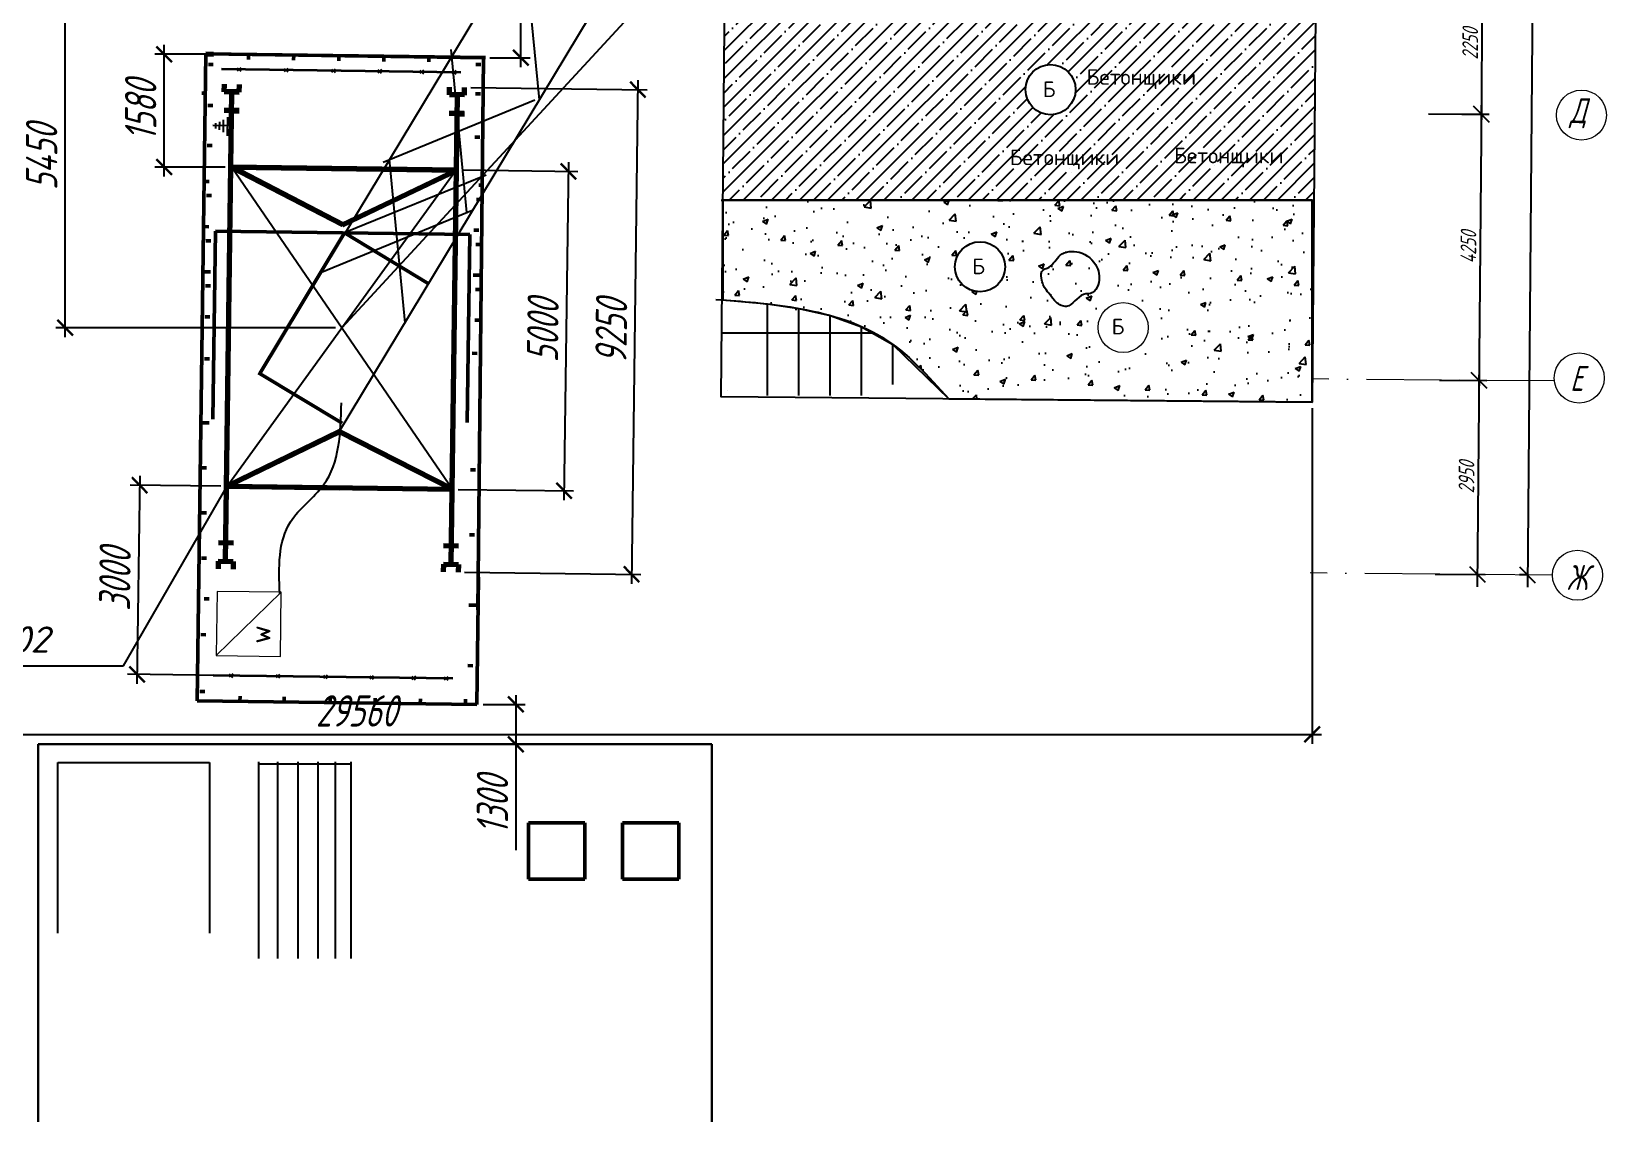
# Model space of a CAD drawing. Header units: millimetres. Extents: x 5763 to 12018931, y 39842 to 3600577.
# Drawn here: x 982353 to 1007521, y 432307 to 449919 of the extents above; entities that cross this region are included whole.
import ezdxf

# ---------------------------------------------------------------- set-up
doc = ezdxf.new("R2010")
doc.units = ezdxf.units.MM
doc.linetypes.add('ACAD_ISO10W100', pattern=[18, 12, -3, 0, -3])
doc.linetypes.add('HIDDEN', pattern=[9.525, 6.35, -3.175])
for name, color, linetype in [('!Форматы', 7, 'Continuous'), ('Архитектура', 7, 'Continuous'), ('доп сетки', 120, 'Continuous'), ('Размеры', 7, 'Continuous'), ('тонкие', 2, 'Continuous'), ('штриховка', 7, 'Continuous')]:
    doc.layers.add(name, color=color, linetype=linetype)
for name, color, linetype, lineweight in [('0.25', 7, 'Continuous', 25), ('0.3', 7, 'Continuous', 30), ('0.35', 7, 'Continuous', 35), ('0.5', 7, 'Continuous', 50), ('0.7', 7, 'Continuous', 70), ('основная_02мм', 151, 'Continuous', 20)]:
    doc.layers.add(name, color=color, linetype=linetype, lineweight=lineweight)
doc.styles.add('ISOCPEUR', font='isocpeur.ttf')
doc.styles.get("Standard").update_dxf_attribs({"font": 'romans.shx', "width": 0.7, "oblique": 15, "height": 500})
doc.styles.add('VSSP_ROMANS07', font='romans.shx', dxfattribs={"width": 0.7, "oblique": 15, "height": 250})
doc.styles.add('мой', font='txt.shx', dxfattribs={"width": 0.6, "oblique": 15, "height": 3.5})
doc.dimstyles.new('ISO-25', dxfattribs={"dimtxt": 500, "dimasz": 250, "dimexe": 150, "dimexo": 100, "dimgap": 125, "dimtad": 1, "dimtxsty": 'Standard', "dimblk": 'ARCHTICK', "dimcen": 25, "dimdle": 150, "dimadec": 0, "dimazin": 0, "dimtfac": 1, "dimtmove": 0, "dimatfit": 3, "dimfxl": 1, "dimarcsym": 0})
doc.dimstyles.new('VSSP-100', dxfattribs={"dimscale": 100, "dimtxt": 2.5, "dimasz": 2.5, "dimexe": 1.25, "dimexo": 0.625, "dimtad": 1, "dimdec": 0, "dimrnd": 0.001, "dimzin": 1, "dimtxsty": 'VSSP_ROMANS07', "dimblk": 'OBLIQUE', "dimcen": 2.5, "dimdle": 2, "dimaunit": 1, "dimadec": 3, "dimazin": 2, "dimtfac": 1, "dimtdec": 0, "dimtix": 1, "dimtmove": 2, "dimatfit": 3, "dimldrblk": 'OBLIQUE', "dimfxl": 1.25, "dimtolj": 1, "dimtzin": 0, "dimarcsym": 0})

# ---------------------------------------------------------------- blocks, each defined once
blk = doc.blocks.new('_OBLIQUE')
at = {"color": 0, "linetype": 'ByBlock'}
blk.add_line((-0.5, -0.5), (0.5, 0.5), dxfattribs=at)
blk = doc.blocks.new('*D247')
at = {"layer": 'Defpoints', "color": 0, "transparency": 16777216}
for p in [(1006445, 463148), (1006257, 441236), (1006257, 441236)]:
    blk.add_point(p, dxfattribs=at)
at = {"layer": 'Архитектура', "color": 0, "lineweight": -2, "transparency": 16777216}
for p, q in [((1006446, 463348), (1006256, 441036)), ((1006445, 463148), (1006570, 463147)), ((1006257, 441236), (1006132, 441237))]:
    blk.add_line(p, q, dxfattribs=at)
at = {"layer": 'Архитектура', "color": 0, "lineweight": -2, "transparency": 16777216, "xscale": 250, "yscale": 250, "zscale": 250}
for p, rotation in [((1006445, 463148), 89.51016784512785), ((1006257, 441236), 269.5101678451279)]:
    blk.add_blockref('_OBLIQUE', p, dxfattribs=dict(at, rotation=rotation))
at = {"layer": 'Архитектура', "color": 0, "lineweight": 20, "transparency": 16777216, "insert": (1006164, 452193), "char_height": 250, "attachment_point": 5, "rotation": 89.5102, "style": 'VSSP_ROMANS07'}
blk.add_mtext('\\A1;21900', dxfattribs=at)
blk = doc.blocks.new('*D248')
at = {"layer": 'Defpoints', "color": 0, "transparency": 16777216}
for p in [(1006445, 463148), (1006257, 441236), (1006257, 441236)]:
    blk.add_point(p, dxfattribs=at)
at = {"layer": 'Архитектура', "color": 0, "lineweight": -2, "transparency": 16777216}
for p, q in [((1006446, 463348), (1006256, 441036)), ((1006445, 463148), (1006570, 463147)), ((1006257, 441236), (1006132, 441237))]:
    blk.add_line(p, q, dxfattribs=at)
at = {"layer": 'Архитектура', "color": 0, "lineweight": -2, "transparency": 16777216, "xscale": 250, "yscale": 250, "zscale": 250}
for p, rotation in [((1006445, 463148), 89.51016784512785), ((1006257, 441236), 269.5101678451279)]:
    blk.add_blockref('_OBLIQUE', p, dxfattribs=dict(at, rotation=rotation))
at = {"layer": 'Архитектура', "color": 0, "lineweight": 20, "transparency": 16777216, "insert": (1006164, 452193), "char_height": 250, "attachment_point": 5, "rotation": 89.5102, "style": 'VSSP_ROMANS07'}
blk.add_mtext('\\A1;21900', dxfattribs=at)
blk = doc.blocks.new('*D249')
at = {"layer": 'Defpoints', "color": 0, "transparency": 16777216}
for p in [(1004909, 463161), (1004696, 457040), (1005592, 457032)]:
    blk.add_point(p, dxfattribs=at)
at = {"layer": 'Архитектура', "color": 0, "lineweight": -2, "transparency": 16777216}
for p, q in [((1005646, 463355), (1005590, 456832)), ((1004972, 463161), (1005769, 463154)), ((1004758, 457039), (1005717, 457031))]:
    blk.add_line(p, q, dxfattribs=at)
at = {"layer": 'Архитектура', "color": 0, "lineweight": -2, "transparency": 16777216, "xscale": 250, "yscale": 250, "zscale": 250}
for p, rotation in [((1005644, 463155), 89.51016784512785), ((1005592, 457032), 269.5101678451279)]:
    blk.add_blockref('_OBLIQUE', p, dxfattribs=dict(at, rotation=rotation))
at = {"layer": 'Архитектура', "color": 0, "lineweight": 20, "transparency": 16777216, "insert": (1005431, 460095), "char_height": 250, "width": 65299.15, "attachment_point": 5, "rotation": 89.5102, "style": 'VSSP_ROMANS07'}
blk.add_mtext('\\A1;5865', dxfattribs=at)
blk = doc.blocks.new('*D252')
at = {"layer": 'Defpoints', "color": 0, "transparency": 16777216}
for p in [(1004576, 450855), (1005145, 448600), (1005520, 448597)]:
    blk.add_point(p, dxfattribs=at)
at = {"layer": 'Архитектура', "color": 0, "lineweight": -2, "transparency": 16777216}
for p, q in [((1005541, 451047), (1005518, 448397)), ((1004639, 450855), (1005664, 450846)), ((1005207, 448600), (1005645, 448596))]:
    blk.add_line(p, q, dxfattribs=at)
at = {"layer": 'Архитектура', "color": 0, "lineweight": -2, "transparency": 16777216, "xscale": 250, "yscale": 250, "zscale": 250}
for p, rotation in [((1005539, 450847), 89.51016784512785), ((1005520, 448597), 269.5101678451279)]:
    blk.add_blockref('_OBLIQUE', p, dxfattribs=dict(at, rotation=rotation))
at = {"layer": 'Архитектура', "color": 0, "lineweight": 20, "transparency": 16777216, "insert": (1005342, 449724), "char_height": 250, "width": 65741.77, "attachment_point": 5, "rotation": 89.5102, "style": 'VSSP_ROMANS07'}
blk.add_mtext('\\A1;2250', dxfattribs=at)
blk = doc.blocks.new('*D253')
at = {"layer": 'Defpoints', "color": 0, "transparency": 16777216}
for p in [(1004615, 448605), (1004791, 444350), (1005484, 444344)]:
    blk.add_point(p, dxfattribs=at)
at = {"layer": 'Архитектура', "color": 0, "lineweight": -2, "transparency": 16777216}
for p, q in [((1005522, 448797), (1005482, 444144)), ((1004678, 448604), (1005645, 448596)), ((1004853, 444349), (1005609, 444343))]:
    blk.add_line(p, q, dxfattribs=at)
at = {"layer": 'Архитектура', "color": 0, "lineweight": -2, "transparency": 16777216, "xscale": 250, "yscale": 250, "zscale": 250}
for p, rotation in [((1005520, 448597), 89.51016784512785), ((1005484, 444344), 269.5101678451279)]:
    blk.add_blockref('_OBLIQUE', p, dxfattribs=dict(at, rotation=rotation))
at = {"layer": 'Архитектура', "color": 0, "lineweight": 20, "transparency": 16777216, "insert": (1005314, 446472), "char_height": 250, "width": 61132.49, "attachment_point": 5, "rotation": 89.5102, "style": 'VSSP_ROMANS07'}
blk.add_mtext('\\A1;4250', dxfattribs=at)
blk = doc.blocks.new('*D254')
at = {"layer": 'Defpoints', "color": 0, "transparency": 16777216}
for p in [(1005108, 444347), (1004722, 441249), (1005457, 441243)]:
    blk.add_point(p, dxfattribs=at)
at = {"layer": 'Архитектура', "color": 0, "lineweight": -2, "transparency": 16777216}
for p, q in [((1005485, 444544), (1005455, 441043)), ((1005171, 444347), (1005609, 444343)), ((1004784, 441248), (1005582, 441242))]:
    blk.add_line(p, q, dxfattribs=at)
at = {"layer": 'Архитектура', "color": 0, "lineweight": -2, "transparency": 16777216, "xscale": 250, "yscale": 250, "zscale": 250}
for p, rotation in [((1005484, 444344), 89.51016784512785), ((1005457, 441243), 269.5101678451279)]:
    blk.add_blockref('_OBLIQUE', p, dxfattribs=dict(at, rotation=rotation))
at = {"layer": 'Архитектура', "color": 0, "lineweight": 20, "transparency": 16777216, "insert": (1005283, 442795), "char_height": 250, "attachment_point": 5, "rotation": 89.5102, "style": 'VSSP_ROMANS07'}
blk.add_mtext('\\A1;2950', dxfattribs=at)
blk = doc.blocks.new('_ArchTick')
at = {"color": 0, "linetype": 'ByBlock', "const_width": 0.15}
blk.add_lwpolyline([(-0.5, -0.5), (0.5, 0.5)], dxfattribs=at)
blk = doc.blocks.new('*D259')
at = {"color": 0, "lineweight": -2, "transparency": 16777216}
for p, q in [((990934, 447833), (990862, 442429)), ((989239, 447706), (991082, 447681)), ((989171, 442601), (991014, 442577))]:
    blk.add_line(p, q, dxfattribs=at)
at = {"layer": 'Defpoints', "color": 0, "transparency": 16777216}
for p in [(989139, 447707), (989071, 442603), (990864, 442579)]:
    blk.add_point(p, dxfattribs=at)
at = {"color": 0, "lineweight": -2, "transparency": 16777216, "xscale": 250, "yscale": 250, "zscale": 250}
for p, rotation in [((990932, 447683), 89.23381810494675), ((990864, 442579), 269.2338181049467)]:
    blk.add_blockref('_ArchTick', p, dxfattribs=dict(at, rotation=rotation))
at = {"color": 0, "transparency": 16777216, "insert": (990523, 445136), "char_height": 500, "attachment_point": 5, "rotation": 89.2338}
blk.add_mtext('5000', dxfattribs=at)
blk = doc.blocks.new('*D260')
at = {"color": 0, "lineweight": -2, "transparency": 16777216}
for p, q in [((989375, 449025), (992192, 448988)), ((992044, 449140), (991939, 441094)), ((989273, 441279), (992091, 441242))]:
    blk.add_line(p, q, dxfattribs=at)
at = {"layer": 'Defpoints', "color": 0, "transparency": 16777216}
for p in [(989275, 449026), (989173, 441281), (991941, 441244)]:
    blk.add_point(p, dxfattribs=at)
at = {"color": 0, "lineweight": -2, "transparency": 16777216, "xscale": 250, "yscale": 250, "zscale": 250}
for p, rotation in [((992042, 448990), 89.24858501906904), ((991941, 441244), 269.248585019069)]:
    blk.add_blockref('_ArchTick', p, dxfattribs=dict(at, rotation=rotation))
at = {"color": 0, "transparency": 16777216, "insert": (991617, 445122), "char_height": 500, "width": 2014.84, "attachment_point": 5, "rotation": 89.2486}
blk.add_mtext('9250', dxfattribs=at)
blk = doc.blocks.new('*D261')
at = {"color": 0, "lineweight": -2, "transparency": 16777216}
for p, q in [((982890, 445035), (982890, 450784)), ((987213, 450634), (982740, 450634)), ((987213, 445185), (982740, 445185))]:
    blk.add_line(p, q, dxfattribs=at)
at = {"layer": 'Defpoints', "color": 0, "transparency": 16777216}
for p in [(982890, 450634), (987313, 450634), (987313, 445185)]:
    blk.add_point(p, dxfattribs=at)
at = {"color": 0, "lineweight": -2, "transparency": 16777216, "xscale": 250, "yscale": 250, "zscale": 250}
for p, rotation in [((982890, 450634), 90), ((982890, 445185), 270)]:
    blk.add_blockref('_ArchTick', p, dxfattribs=dict(at, rotation=rotation))
at = {"color": 0, "transparency": 16777216, "insert": (982515, 447909), "char_height": 500, "attachment_point": 5, "rotation": 90}
blk.add_mtext('5450', dxfattribs=at)
blk = doc.blocks.new('*D262')
at = {"color": 0, "lineweight": -2, "transparency": 16777216}
for p, q in [((985447, 449556), (984323, 449556)), ((984473, 447603), (984473, 449706)), ((985447, 447753), (984323, 447753))]:
    blk.add_line(p, q, dxfattribs=at)
at = {"layer": 'Defpoints', "color": 0, "transparency": 16777216}
for p in [(984473, 449556), (985547, 449556), (985547, 447753)]:
    blk.add_point(p, dxfattribs=at)
at = {"color": 0, "lineweight": -2, "transparency": 16777216, "xscale": 250, "yscale": 250, "zscale": 250}
for p, rotation in [((984473, 449556), 90), ((984473, 447753), 270)]:
    blk.add_blockref('_ArchTick', p, dxfattribs=dict(at, rotation=rotation))
at = {"color": 0, "transparency": 16777216, "insert": (984098, 448655), "char_height": 500, "attachment_point": 5, "rotation": 90}
blk.add_mtext('1580', dxfattribs=at)
blk = doc.blocks.new('*D263')
at = {"color": 0, "lineweight": -2, "transparency": 16777216}
for p, q in [((984083, 442819), (984038, 439495)), ((985378, 442652), (983931, 442671)), ((985338, 439628), (983890, 439647))]:
    blk.add_line(p, q, dxfattribs=at)
at = {"layer": 'Defpoints', "color": 0, "transparency": 16777216}
for p in [(985478, 442651), (984040, 439645), (985438, 439626)]:
    blk.add_point(p, dxfattribs=at)
at = {"color": 0, "lineweight": -2, "transparency": 16777216, "xscale": 250, "yscale": 250, "zscale": 250}
for p, rotation in [((984081, 442669), 89.23381810494675), ((984040, 439645), 269.2338181049467)]:
    blk.add_blockref('_ArchTick', p, dxfattribs=dict(at, rotation=rotation))
at = {"color": 0, "transparency": 16777216, "insert": (983685, 441162), "char_height": 500, "attachment_point": 5, "rotation": 89.2338}
blk.add_mtext('3000', dxfattribs=at)
blk = doc.blocks.new('*D264')
at = {"color": 0, "lineweight": -2, "transparency": 16777216}
for p, q in [((990094, 439315), (990094, 438527)), ((989570, 439165), (990244, 439165)), ((989570, 438527), (990244, 438527)), ((990094, 438527), (990094, 436836))]:
    blk.add_line(p, q, dxfattribs=at)
at = {"layer": 'Defpoints', "color": 0, "transparency": 16777216}
for p in [(989470, 439165), (989470, 438527), (990094, 438527)]:
    blk.add_point(p, dxfattribs=at)
at = {"color": 0, "lineweight": -2, "transparency": 16777216, "xscale": 250, "yscale": 250, "zscale": 250}
for p, rotation in [((990094, 439165), 90), ((990094, 438527), 270)]:
    blk.add_blockref('_ArchTick', p, dxfattribs=dict(at, rotation=rotation))
at = {"color": 0, "transparency": 16777216, "insert": (989719, 437556), "char_height": 500, "attachment_point": 5, "rotation": 90}
blk.add_mtext('1300', dxfattribs=at)
blk = doc.blocks.new('*D265')
at = {"color": 0, "lineweight": -2, "transparency": 16777216}
for p, q in [((1002819, 443897), (1002819, 438536)), ((972458, 441056), (972458, 438536)), ((972308, 438686), (1002969, 438686))]:
    blk.add_line(p, q, dxfattribs=at)
at = {"layer": 'Defpoints', "color": 0, "transparency": 16777216}
for p in [(1002819, 443997), (972458, 441156), (1002819, 438686)]:
    blk.add_point(p, dxfattribs=at)
at = {"color": 0, "lineweight": -2, "transparency": 16777216, "xscale": 250, "yscale": 250, "zscale": 250, "rotation": 180}
blk.add_blockref('_ArchTick', (972458, 438686), dxfattribs=at)
at = {"color": 0, "lineweight": -2, "transparency": 16777216, "xscale": 250, "yscale": 250, "zscale": 250}
blk.add_blockref('_ArchTick', (1002819, 438686), dxfattribs=at)
at = {"color": 0, "transparency": 16777216, "insert": (987545, 439061), "char_height": 500, "attachment_point": 5}
blk.add_mtext('29560', dxfattribs=at)
blk = doc.blocks.new('*D266')
at = {"color": 0, "lineweight": -2, "transparency": 16777216}
for p, q in [((990172, 450614), (990172, 452306)), ((989686, 450614), (990322, 450614)), ((990172, 449350), (990172, 450614)), ((989675, 449500), (990322, 449500))]:
    blk.add_line(p, q, dxfattribs=at)
at = {"layer": 'Defpoints', "color": 0, "transparency": 16777216}
for p in [(989586, 450614), (990172, 450614), (989575, 449500)]:
    blk.add_point(p, dxfattribs=at)
at = {"color": 0, "lineweight": -2, "transparency": 16777216, "xscale": 250, "yscale": 250, "zscale": 250}
for p, rotation in [((990172, 450614), 90), ((990172, 449500), 270)]:
    blk.add_blockref('_ArchTick', p, dxfattribs=dict(at, rotation=rotation))
at = {"color": 0, "transparency": 16777216, "insert": (989797, 451585), "char_height": 500, "attachment_point": 5, "rotation": 90}
blk.add_mtext('1100', dxfattribs=at)

msp = doc.modelspace()

# ---------------------------------------------------------------- hatches: boundary and pattern name
h = msp.add_hatch()
h.set_pattern_fill('ANSI35', color=256, scale=50.025478)
h.set_pattern_definition([(45, (648762.66, 166501.75), (-224.6208, 224.6208), []), (45, (648987.3, 166501.75), (-224.6208, 224.6208), [397.07723, -79.41545, 0, -79.41545])])
h.paths.add_polyline_path([(993428.9936, 450431.19175), (993401.58494, 447225.2722), (1002819.1443, 447225.2722), (1002846.71088, 447225.2722), (1002847.08465, 447268.99074), (1002873.45094, 450350.44738)])
h.paths.add_polyline_path([(999037.31689, 448989.69777, -1), (998236.90925, 448989.69777, -1)], flags=16)
h.paths.add_polyline_path([(1000523.72514, 447649.57898), (1002374.66781, 447649.57898), (1002374.66781, 448249.88471), (1000523.72514, 448249.88471)], flags=24)
h.paths.add_polyline_path([(997898.17014, 447621.05246), (999749.11281, 447621.05246), (999749.11281, 448221.35819), (997898.17014, 448221.35819)], flags=24)
h.paths.add_polyline_path([(999125.3325, 448904.76861), (1000976.27517, 448904.76861), (1000976.27517, 449505.07434), (999125.3325, 449505.07434)], flags=24)
h.paths.add_polyline_path([(998425.31493, 448708.71177), (998750.48054, 448708.71177), (998750.48054, 449309.0175), (998425.31493, 449309.0175)], flags=8)
h = msp.add_hatch()
h.set_pattern_fill('AR-CONC', color=256, scale=5.002548)
h.set_pattern_definition([(50, (648762.7, 166501.75), (911.3875, -79.736), [95.2985, -1048.2839]), (355, (648762.7, 166501.75), (-176.3069, 955.771), [76.2388, -838.63]), (100.45144, (648838.6, 166495.1), (735.0806, 876.035), [80.9913, -890.905]), (46.1842, (648762.7, 166755.9), (1356.0858, -210.3188), [142.948, -1572.426]), (96.63556, (648875.7, 166738.4), (1187.6255, 1237.761), [121.487, -1336.3586]), (351.18415, (648762.7, 166755.9), (1187.6255, 1237.761), [114.358, -1257.9393]), (21, (648889.7, 166692.34), (758.4582, -511.5865), [95.2985, -1048.2839]), (326, (648889.7, 166692.3), (309.1676, 921.4091), [76.2388, -838.6271]), (71.45144, (648952.9, 166649.7), (1067.6258, 409.8226), [80.9913, -890.9034]), (37.5, (648762.66, 166501.75), (15.45089, 422.99062), [0, -828.4619, 0, -851.3336, 0, -841.8037]), (7.5, (648762.66, 166501.75), (334.26855, 501.1581), [0, -485.3872, 0, -809.4022, 0, -320.8384]), (327.5, (648479.3, 166501.75), (678.29843, -28.65832), [0, -317.6618, 0, -991.10476, 0, -1315.1198]), (317.5, (648352.24, 166501.75), (741.0233, 127.1972), [0, -412.9603, 0, -658.1952, 0, -933.9256])])
edge = h.paths.add_edge_path()
edge.add_line((1002819.1443, 447225.2722), (993401.58494, 447225.2722))
edge.add_line((993401.58494, 447225.2722), (993401.58494, 445629.31944))
edge.add_spline(control_points=[(993401.58494, 445629.31944), (993639.13257, 445611.51417), (993876.73598, 445592.58858), (994114.7516, 445565.38511)], knot_values=[224.5611849852, 224.5611849852, 224.5611849852, 224.5611849852, 1659.2477262011, 1659.2477262011, 1659.2477262011, 1659.2477262011], degree=3, periodic=0)
edge.add_spline(control_points=[(994114.7516, 445565.38511), (994261.55336, 445548.60673), (994896.46672, 445462.51339), (995604.57161, 445267.36229), (996061.1083, 444958.03662), (996115.77071, 444918.09347)], knot_values=[1659.2477262011, 1659.2477262011, 1659.2477262011, 1659.2477262011, 2544.1245399561, 5482.2310219152, 5893.0114795834, 5893.0114795834, 5893.0114795834, 5893.0114795834], degree=3, periodic=0)
edge.add_line((994614.8741, 445493.46909), (994615.00638, 445493.45007))
edge.add_line((994615.00638, 445493.45007), (994615.09078, 445493.4307))
edge.add_spline(control_points=[(996115.77071, 444918.09347), (996061.1083, 444958.03662), (995604.57161, 445267.36229), (994896.46672, 445462.51339), (994261.55336, 445548.60673), (994114.7516, 445565.38511)], knot_values=[1659.2477262011, 1659.2477262011, 1659.2477262011, 1659.2477262011, 2070.0281838693, 5008.1346658284, 5893.0114795834, 5893.0114795834, 5893.0114795834, 5893.0114795834], degree=3, periodic=0)
edge.add_line((995115.26115, 445381.99604), (995115.26115, 445381.89381))
edge.add_spline(control_points=[(994114.7516, 445565.38511), (994261.55336, 445548.60673), (994896.46672, 445462.51339), (995604.57161, 445267.36229), (996061.1083, 444958.03662), (996115.77071, 444918.09347)], knot_values=[1659.2477262011, 1659.2477262011, 1659.2477262011, 1659.2477262011, 2544.1245399561, 5482.2310219152, 5893.0114795834, 5893.0114795834, 5893.0114795834, 5893.0114795834], degree=3, periodic=0)
edge.add_spline(control_points=[(996115.77071, 444918.09347), (996446.33282, 444676.54374), (996727.99321, 444361.82759), (997009.6536, 444047.11144)], knot_values=[5893.0114795834, 5893.0114795834, 5893.0114795834, 5893.0114795834, 8377.1401201609, 8377.1401201609, 8377.1401201609, 8377.1401201609], degree=3, periodic=0)
edge.add_line((997009.6536, 444047.11144), (1002819.1443, 443997.44383))
edge.add_line((1002819.1443, 443997.44383), (1002819.1443, 447225.2722))
h.paths.add_polyline_path([(1000197.57214, 445187.62165, -1), (999397.16449, 445187.62165, -1)], flags=16)
h.paths.add_polyline_path([(997109.76833, 446159.00978, -1), (997910.17597, 446159.00978, -1)], flags=16)
h.paths.add_polyline_path([(999525.6679, 444915.17415), (999850.8335, 444915.17415), (999850.8335, 445515.47988), (999525.6679, 445515.47988)], flags=8)
h.paths.add_polyline_path([(997298.17401, 445878.02379), (997623.33962, 445878.02379), (997623.33962, 446478.32952), (997298.17401, 446478.32952)], flags=8)

# ---------------------------------------------------------------- linework, layer by layer
at = {"layer": '!Форматы', "lineweight": 20}
for p, q in [((1002854.81213, 448169.41618), (1002857.14139, 448441.86401)), ((1002847.08465, 447268.99074), (1002845.52995, 447087.1424))]:
    msp.add_line(p, q, dxfattribs=at)
for p, q in [((995750.53533, 454319.45525), (987312.94888, 445184.93183)), ((990470.47149, 448827.89351), (990345.39674, 450131.72339)), ((989308.75476, 447026.07023), (989058.60009, 449633.78378)), ((987972.27625, 447831.9605), (990395.256, 448827.91052)), ((985555.87185, 447752.96067), (989079.82213, 442602.58545)), ((988322.66331, 445265.44683), (988072.50865, 447873.16037)), ((985478.30978, 442650.74917), (989139.08399, 447707.36796)), ((986986.18481, 446071.3371), (989409.16456, 447067.28712)), ((993374.67928, 447225.2722), (1002846.71088, 447225.2722)), ((993401.58494, 447225.2722), (993401.58494, 445629.31944)), ((1002819.1443, 447225.2722), (993401.58494, 447225.2722)), ((1002819.1443, 443997.44383), (1002819.1443, 447225.2722)), ((993401.58494, 445629.31944), (993401.58494, 445629.31944)), ((993401.58494, 445629.31944), (994114.7516, 445565.38511)), ((994114.7516, 445565.38511), (994615.00638, 445493.45007)), ((994615.00638, 445493.45007), (995115.26115, 445378.63847)), ((995115.26115, 445378.63847), (995615.51593, 445201.10525)), ((995615.51593, 445201.10525), (996115.77071, 444918.09347)), ((996115.77071, 444918.09347), (997009.6536, 444047.11144)), ((997009.6536, 444047.11144), (1002819.1443, 443997.44383)), ((983824.75303, 439782.73049), (985478.30978, 442650.74917)), ((979298.90718, 439782.73049), (983824.75303, 439782.73049)), ((982460.232, 438527.31329), (983724.8742, 438527.31329)), ((982774.24845, 438237.06579), (985199.14305, 438237.06579)), ((982774.24845, 435506.55714), (982774.24845, 438237.06579)), ((985199.14305, 438237.06579), (985199.14305, 435506.55714))]:
    msp.add_line(p, q)
at = {"linetype": 'HIDDEN', "ltscale": 100}
msp.add_line((993475.58193, 444177.38022), (993475.58193, 444177.38022), dxfattribs=at)
at = {"layer": '0.25'}
for p, q in [((985421.40469, 448311.12813), (985424.001, 448505.27103)), ((985487.12338, 448254.0398), (985491.09833, 448551.27229)), ((985546.60175, 448411.65257), (985248.92673, 448415.63344)), ((985297.07033, 448371.28509), (985298.15636, 448452.49422)), ((985359.3794, 448345.06945), (985361.12157, 448475.34261)), ((987365.62917, 446710.93321), (989617.21298, 447627.34296)), ((985981.97049, 438245.18902), (985981.97049, 435101.92359)), ((985983.41144, 438214.99795), (987446.46765, 438214.99795)), ((986286.33706, 438245.18902), (986286.33706, 435101.92359)), ((986607.61266, 438245.18902), (986607.61266, 435101.92359)), ((986928.88877, 438245.18902), (986928.88877, 435101.92359)), ((987205.86194, 438245.18902), (987205.86194, 435101.92359)), ((987457.05532, 438245.18902), (987457.05532, 435101.92359))]:
    msp.add_line(p, q, dxfattribs=at)
at = {"layer": '0.25', "end_tangent": (0.9994878397, 0.0320009102)}
msp.add_spline([(986319.77723, 440938.27021), (986490.85819, 442081.07277), (987021.8296, 442674.31072), (987306.40544, 443982.35632)], degree=3, dxfattribs=at)
at = {"layer": '0.3'}
for p, q in [((982460.232, 432491.67555), (982460.232, 438527.31329)), ((982460.232, 438527.31329), (993224.9508, 438527.31329)), ((993224.9508, 438527.31329), (993224.9508, 432491.67555))]:
    msp.add_line(p, q, dxfattribs=at)
at = {"layer": '0.35'}
for p, q in [((989216.04796, 449264.22406), (985387.64747, 449315.422)), ((989086.50804, 439577.6881), (985258.10754, 439628.88605))]:
    msp.add_line(p, q, dxfattribs=at)
at = {"layer": '0.5', "color": 7, "linetype": 'Continuous', "lineweight": -2}
for p, q in [((996149.17263, 461269.46136), (986007.08365, 444447.35797)), ((997592.33601, 460640.92344), (987255.19264, 443497.93211))]:
    msp.add_line(p, q, dxfattribs=at)
at = {"layer": '0.5'}
for p, q in [((985002.96367, 439223.57052), (985141.44551, 449559.5481)), ((985141.44551, 449559.5481), (989574.94193, 449500.2581)), ((985141.73269, 449561.90354), (989608.56453, 449501.26839)), ((985821.71041, 449470.77465), (985822.77574, 449550.43654)), ((985823.06109, 449552.65482), (985821.99575, 449472.99293)), ((986542.01288, 449461.14191), (986543.07821, 449540.8038)), ((986543.36356, 449543.02208), (986542.29822, 449463.36019)), ((987262.31535, 449451.50916), (987263.38068, 449531.17105)), ((987263.66603, 449533.38933), (987262.60069, 449453.72744)), ((987982.61782, 449441.87642), (987983.68315, 449521.53831)), ((987983.9685, 449523.75659), (987982.90316, 449444.0947)), ((988702.92029, 449432.24367), (988703.98562, 449511.90557)), ((988704.27097, 449514.12385), (988703.20563, 449434.46195)), ((989485.42101, 440677.09838), (989574.94193, 449500.2581)), ((985258.72674, 449392.57352), (985179.06485, 449393.63886)), ((989534.21892, 449389.36946), (989454.55703, 449390.43479)), ((985152.42659, 448932.34938), (985072.75757, 448932.34938)), ((989527.9554, 448921.00508), (989448.2935, 448922.07042)), ((985249.94578, 448735.96427), (985170.28388, 448737.0296)), ((985241.4046, 448097.28557), (985161.74271, 448098.3509)), ((989518.70246, 448229.10339), (989439.04057, 448230.16872)), ((985194.1018, 447519.98121), (985114.43991, 447521.04654)), ((985230.68029, 447295.35933), (985151.01839, 447296.42466)), ((985230.68029, 447295.35933), (985151.01839, 447296.42466)), ((989545.23562, 447234.20967), (989465.57373, 447235.275)), ((989545.23562, 447234.20967), (989465.57373, 447235.275)), ((989580.40784, 447464.66185), (989500.74595, 447465.72719)), ((985184.46906, 446799.67874), (985104.80717, 446800.74407)), ((989499.11666, 446745.42839), (989419.45477, 446746.49372)), ((985221.04754, 446575.05686), (985141.38565, 446576.12219)), ((985221.04754, 446575.05686), (985141.38565, 446576.12219)), ((989316.85096, 443671.55109), (989356.9874, 446672.81139)), ((989535.60288, 446513.9072), (989455.94099, 446514.97253)), ((989535.60288, 446513.9072), (989455.94099, 446514.97253)), ((985174.83631, 446079.37627), (985095.17442, 446080.4416)), ((985214.66726, 446078.8436), (985135.00537, 446079.90893)), ((989489.48392, 446025.12592), (989409.82203, 446026.19125)), ((989529.31486, 446024.59325), (989449.65297, 446025.65859)), ((985211.4148, 445854.75439), (985131.75291, 445855.81972)), ((989525.97013, 445793.60473), (989446.30824, 445794.67006)), ((985205.03452, 445358.54113), (985125.37262, 445359.60646)), ((989519.68212, 445304.29078), (989440.02023, 445305.35612)), ((989472.51175, 444775.12579), (989392.84986, 444776.19113)), ((985195.77342, 444685.14788), (985116.11153, 444686.21322)), ((985152.17094, 443665.66857), (985072.50192, 443665.66857)), ((985192.00544, 443665.66857), (985112.33643, 443665.66857)), ((985152.17094, 442945.30169), (985072.50192, 442945.30169)), ((989447.60821, 442912.92752), (989367.94632, 442913.99285)), ((985152.17094, 442224.93482), (985072.50192, 442224.93482)), ((989433.74061, 441875.9575), (989354.07872, 441877.02283)), ((985152.17094, 441504.56794), (985072.50192, 441504.56794)), ((989470.07633, 439164.73036), (989493.68006, 441196.24195)), ((985192.00544, 440853.51236), (985112.33643, 440853.51236)), ((989418.70998, 440752.02011), (989339.04808, 440753.08544)), ((989458.54092, 440751.48744), (989378.87903, 440752.55277)), ((985136.85099, 440279.13754), (985057.1891, 440280.20288)), ((989405.75586, 439783.35764), (989326.09397, 439784.42298)), ((985003.22044, 439223.56714), (989470.07633, 439164.73036)), ((985124.7201, 439372.03216), (985045.0582, 439373.09749)), ((985684.5525, 439214.59273), (985685.61784, 439294.25462)), ((986392.32278, 439205.12758), (986393.38811, 439284.78948)), ((987125.15744, 439195.32724), (987126.22278, 439274.98914)), ((987845.45991, 439185.6945), (987846.52525, 439265.35639)), ((988565.7682, 439176.49675), (988566.83353, 439256.15864)), ((989286.07067, 439166.864), (989287.136, 439246.5259)), ((991195.32005, 437272.77677), (990294.86146, 437272.77677)), ((990294.86146, 437272.77677), (990294.86146, 436372.31817)), ((991195.32005, 436372.31817), (991195.32005, 437272.77677)), ((991795.49553, 437272.77677), (992695.95412, 437272.77677)), ((991795.49553, 436372.31817), (991795.49553, 437272.77677)), ((992695.95412, 437272.77677), (992695.95412, 436372.31817)), ((990294.86146, 436372.31817), (991195.32005, 436372.31817)), ((992695.95412, 436372.31817), (991795.49553, 436372.31817))]:
    msp.add_line(p, q, dxfattribs=at)
at = {"layer": '0.5', "color": 7, "linetype": 'Continuous'}
for p, q in [((985251.75327, 443725.91443), (985291.88971, 446727.17473)), ((985291.88971, 446727.17473), (989356.9874, 446672.81139)), ((987355.19052, 446699.43937), (985999.98515, 444451.63767)), ((987355.19052, 446699.43937), (988691.84643, 445893.56612)), ((985978.96369, 444464.31156), (987315.6196, 443658.43831))]:
    msp.add_line(p, q, dxfattribs=at)
at = {"layer": '0.7'}
for p, q in [((985141.44551, 449559.5481), (985261.49593, 449557.94265)), ((985433.54426, 448955.2824), (985435.14971, 449075.33281)), ((985433.83143, 448957.63784), (985435.43689, 449077.68825)), ((985673.64508, 448952.07149), (985675.25054, 449072.1219)), ((985673.93225, 448954.42692), (985675.53771, 449074.47733)), ((989032.77543, 448907.14919), (989034.38089, 449027.1996)), ((989033.06261, 448909.50462), (989034.66806, 449029.55503)), ((989272.87625, 448903.93827), (989274.48171, 449023.98868)), ((989273.16343, 448906.2937), (989274.76889, 449026.34412)), ((985553.59467, 448953.67695), (985433.54426, 448955.2824)), ((985673.93225, 448954.42692), (985433.83143, 448957.63784)), ((985453.25232, 441450.43194), (985553.59467, 448953.67695)), ((985553.59467, 448953.67695), (985673.64508, 448952.07149)), ((989152.82584, 448905.54373), (989032.77543, 448907.14919)), ((989273.16343, 448906.2937), (989033.06261, 448909.50462)), ((989155.10702, 448905.51322), (989054.76467, 441402.26822)), ((985669.91861, 448654.30089), (985429.81779, 448657.51181)), ((985554.03147, 448653.5244), (985433.98106, 448655.12986)), ((985554.03147, 448653.5244), (985674.08188, 448651.91894)), ((989269.14979, 448606.16768), (989029.04896, 448609.37859)), ((989153.26264, 448605.39118), (989033.21223, 448606.99664)), ((989153.26264, 448605.39118), (989273.31305, 448603.78572)), ((985546.54432, 447753.08541), (989148.05667, 447704.92169)), ((987326.25578, 446828.74587), (985546.54432, 447753.08541)), ((985551.27449, 447755.34843), (989152.78684, 447707.18471)), ((987330.98596, 446831.00889), (985551.27449, 447755.34843)), ((987316.92825, 446828.87061), (989148.05667, 447704.92169)), ((987321.65842, 446831.13363), (989152.78684, 447707.18471)), ((987282.10311, 443527.16581), (985478.30978, 442650.74917)), ((987272.77558, 443527.29054), (989079.82213, 442602.58545)), ((985478.30978, 442650.74917), (989079.82213, 442602.58545)), ((985342.35992, 441752.09463), (985582.46074, 441748.88372)), ((988938.69866, 441704.0001), (989178.79949, 441700.78918)), ((985338.34627, 441451.9686), (985336.74082, 441331.91819)), ((985338.34627, 441451.9686), (985578.4471, 441448.75769)), ((985578.4471, 441448.75769), (985576.84164, 441328.70728)), ((988934.68502, 441403.87407), (988933.07956, 441283.82365)), ((988934.68502, 441403.87407), (989174.78584, 441400.66315)), ((989174.78584, 441400.66315), (989173.18039, 441280.61274))]:
    msp.add_line(p, q, dxfattribs=at)
at = {"layer": '0.7', "color": 7}
for p, q in [((985478.30978, 442650.74917), (987282.10311, 443527.16581)), ((987277.44355, 443524.90184), (985478.30978, 442650.74917)), ((989079.82213, 442602.58545), (987282.04137, 443522.54904)), ((987282.04137, 443522.54904), (989079.82213, 442602.58545)), ((985478.30978, 442650.74917), (987270.06218, 442626.78772))]:
    msp.add_line(p, q, dxfattribs=at)
at = {"layer": 'Архитектура', "color": 7, "linetype": 'ACAD_ISO10W100', "lineweight": 20, "ltscale": 100}
for p, q in [((1006684.12609, 444333.60209), (1002812.29579, 444366.70388)), ((1006657.61253, 441232.38063), (1002785.78223, 441265.48243))]:
    msp.add_line(p, q, dxfattribs=at)
at = {"layer": 'Архитектура', "color": 7, "lineweight": 18}
msp.add_line((1000247.92872, 444019.42615), (1001658.59564, 444007.3658), dxfattribs=at)
at = {"layer": 'Архитектура', "color": 7, "lineweight": 25}
msp.add_lwpolyline([(1002882.78188, 451440.96439), (1002819.1443, 443997.44383), (993374.67928, 444078.18826), (993430.27662, 450581.26269), (981984.86562, 450679.114), (981902.75473, 441074.8181), (972458.28971, 441155.56253), (972651.9374, 463806.02622), (990880.5568, 463650.1826)], dxfattribs=at)
at = {"layer": 'Архитектура', "color": 7, "lineweight": 20}
for centre in [(1007120.67611, 448583.19139), (1007084.75168, 444381.20484), (1007057.8019, 441228.95925)]:
    msp.add_circle(centre, 400.20382, dxfattribs=at)
at = {"layer": 'доп сетки', "color": 0}
for p, q in [((1000732.54255, 448075.99537), (1000732.54255, 448075.99537)), ((998976.88941, 447668.06685), (998976.88941, 447668.06685)), ((999426.13101, 447218.82525), (999426.13101, 447218.82525))]:
    msp.add_line(p, q, dxfattribs=at)
msp.add_open_spline([(998485.28119, 446016.42928), (998496.9755, 445910.22329), (998540.48349, 445816.94275), (998602.55816, 445742.46581), (998629.00735, 445710.73218), (998657.26343, 445669.36083), (998718.46562, 445579.75118), (998956.61153, 445459.43529), (999087.3017, 445745.19183), (999325.04133, 445718.12517), (999434.63629, 445913.49964), (999404.54896, 446197.38647), (999133.91207, 446432.85986), (998766.52921, 446395.91243), (998672.21917, 446153.80527), (998501.92511, 446115.19494), (998487.13316, 446045.8609), (998485.49417, 446022.74559), (998485.28119, 446016.42928)], degree=3, knots=[24.3406163507, 24.3406163507, 24.3406163507, 24.3406163507, 26.0165450122, 27.260793737, 27.260793737, 27.260793737, 28.7852067225, 30.562646258, 33.9083929554, 35.3634780982, 36.9028817178, 39.7534862481, 43.4279471664, 46.506259466, 49.0969625537, 50.432183715, 50.9222889334, 51.1072700467, 51.1072700467, 51.1072700467, 51.1072700467], dxfattribs=at)
msp.add_spline([(993290.0428, 445637.62534), (994555.7109, 445503.92366), (995947.55077, 445031.58995), (997009.6536, 444047.11144)], degree=3, dxfattribs=at)
at = {"layer": 'основная_02мм', "color": 7}
msp.add_line((985304.10891, 439944.37082), (986344.70455, 440957.50158), dxfattribs=at)
msp.add_lwpolyline([(985304.10891, 439944.37082), (986330.97211, 439930.63838), (986344.70455, 440957.50158), (985317.84135, 440971.23402)], close=True, dxfattribs=at)
at = {"layer": 'Размеры', "color": 0}
for centre in [(998637.11307, 448989.69777), (997509.97215, 446159.00978)]:
    msp.add_circle(centre, 400.20382, dxfattribs=at)
at = {"layer": 'Размеры', "color": 0, "lineweight": 20}
msp.add_circle((999797.36831, 445187.62165), 400.20382, dxfattribs=at)
at = {"layer": 'тонкие', "color": 0}
for p, q in [((994114.7516, 444102.26982), (994114.7516, 445565.80776)), ((994615.00638, 444102.26982), (994615.00638, 445493.45007)), ((995115.26115, 444102.26982), (995115.26115, 445378.63847)), ((993374.67928, 445102.77937), (995820.21067, 445102.77937)), ((995615.51593, 444102.26982), (995615.51593, 445201.10525)), ((996115.77071, 444277.35899), (996115.77071, 444923.55133))]:
    msp.add_line(p, q, dxfattribs=at)
at = {"layer": 'штриховка'}
for p, q in [((985697.9224, 449339.07653), (985641.58104, 449284.2222)), ((985642.32456, 449339.82005), (985697.17888, 449283.47868)), ((986448.23747, 449329.04242), (986391.89611, 449274.1881)), ((986392.63963, 449329.78594), (986447.49395, 449273.44458)), ((987205.30783, 449318.91797), (987148.96647, 449264.06365)), ((987149.70999, 449319.66149), (987204.56431, 449263.32013)), ((987943.62846, 449309.04426), (987887.2871, 449254.18994)), ((987888.03062, 449309.78779), (987942.88494, 449253.44642)), ((988616.65497, 449300.04375), (988560.31361, 449245.18943)), ((988561.05713, 449300.78727), (988615.91145, 449244.44591)), ((989133.98169, 449293.12544), (989077.64033, 449238.27112)), ((989078.38385, 449293.86896), (989133.23817, 449237.5276)), ((985568.38248, 439652.54057), (985512.04111, 439597.68625)), ((985512.78463, 439653.28409), (985567.63896, 439596.94273)), ((986318.69755, 439642.50646), (986262.35619, 439587.65214)), ((986263.09971, 439643.24998), (986317.95403, 439586.90862)), ((987075.76791, 439632.38201), (987019.42655, 439577.52769)), ((987020.17007, 439633.12554), (987075.02439, 439576.78417)), ((987814.08854, 439622.50831), (987757.74717, 439567.65399)), ((987758.4907, 439623.25183), (987813.34502, 439566.91047)), ((988487.11505, 439613.5078), (988430.77368, 439558.65347)), ((988431.5172, 439614.25132), (988486.37153, 439557.90995)), ((989004.44177, 439606.58948), (988948.10041, 439551.73516)), ((988948.84393, 439607.33301), (989003.69825, 439550.99164))]:
    msp.add_line(p, q, dxfattribs=at)

# ---------------------------------------------------------------- texts
at = {"lineweight": 20, "attachment_point": 1, "style": 'ISOCPEUR'}
for s, width, insert, char_height in [('Бетонщики', 38.3429073, (999212.87708, 449317.4788), 250.127388), ('Б', 3.7468513, (998512.85952, 449121.42196), 250.12739), ('Бетонщики', 38.3429073, (997985.71472, 448033.76265), 250.127388), ('Бетонщики', 38.3429073, (1000611.26973, 448062.28917), 250.127388), ('Б', 3.7468513, (997385.7186, 446290.73398), 250.12739), ('Б', 3.7468513, (999613.21248, 445327.88434), 250.12739)]:
    msp.add_mtext_dynamic_manual_height_columns(s, width=width, gutter_width=12.5, heights=[0], dxfattribs=dict(at, insert=insert, char_height=char_height))
at = {"layer": '0.25', "style": 'мой', "oblique": 15}
msp.add_text('Libherr 202', height=420.2140118, rotation=359.233818104, dxfattribs=at).set_placement((979433.82392, 440033.04055))
at = {"layer": 'Архитектура', "color": 7, "lineweight": 20, "style": 'VSSP_ROMANS07', "oblique": 15, "width": 0.7}
for s, p in [('Д', (1006934.81605, 448455.26393)), ('Е', (1006938.25884, 444176.70872)), ('Ж', (1006884.36509, 440993.7316))]:
    msp.add_text(s, height=400.20382, rotation=359.510167849, dxfattribs=at).set_placement(p)
at = {"layer": 'основная_02мм', "color": 7}
msp.add_text('w', height=320.92344, rotation=89.233818104, dxfattribs=at).set_placement((986168.42479, 440130.41866))

# ---------------------------------------------------------------- dimensions: what is measured, and where the dimension line sits
for base, p1, p2, text, picture, middle in [((990171.70346, 450614.12684), (989574.94193, 449500.2581), (989586.24339, 450614.12684), '1100', '*D266', (989796.70346, 451585.02132)), ((984473.13975, 449556.40841), (985546.54432, 447753.08541), (985546.54432, 449556.40841), '1580', '*D262', (984098.13975, 448654.74691)), ((990094.16919, 438527.31329), (989470.07633, 439164.73036), (989470.07633, 438527.31329), '1300', '*D264', (989719.16919, 437556.41882))]:
    dim = msp.add_linear_dim(base=base, p1=p1, p2=p2, angle=90, text=text, dimstyle='ISO-25')
    dim.commit()
    dim.dimension.update_dxf_attribs({"geometry": picture, "text_midpoint": middle})
dim = msp.add_linear_dim(base=(982890.16357, 450633.56213), p1=(987312.94888, 445184.93183), p2=(987312.94888, 450633.56213), angle=90, text='5450', dimstyle='ISO-25')
dim.commit()
dim.dimension.update_dxf_attribs({"geometry": '*D261', "text_midpoint": (982890.16357, 447909.24698), "dimtype": 160})
for p1, p2, distance, text, picture, middle in [((989274.76889, 449026.34412), (989173.18039, 441280.61274), 2767.85731, '9250', '*D260', (991616.62617, 445122.0978)), ((989139.08399, 447707.36796), (989070.81835, 442602.70586), 1793.49293, '5000', '*D259', (990523.31727, 445136.06882)), ((985478.30978, 442650.74917), (985437.86567, 439626.48211), -1397.79192, '3000', '*D263', (983685.45431, 441162.32141))]:
    dim = msp.add_aligned_dim(p1=p1, p2=p2, distance=distance, text=text, dimstyle='ISO-25')
    dim.commit()
    dim.dimension.update_dxf_attribs({"geometry": picture, "text_midpoint": middle})
dim = msp.add_linear_dim(base=(1002819.1443, 438686.0262), p1=(972458.28971, 441155.56253), p2=(1002819.1443, 443997.44383), text='29560', dimstyle='ISO-25')
dim.commit()
dim.dimension.update_dxf_attribs({"geometry": '*D265', "text_midpoint": (987545.31756, 438686.0262), "dimtype": 160})
at = {"layer": 'Архитектура', "color": 7, "lineweight": 20}
for base, p1, p2, text, override, picture, middle in [((1005592.03318, 457031.86466), (1004909.03264, 463161.04613), (1004695.59536, 457039.52866), '5865', {"dimfxl": 100}, '*D249', (1005430.71354, 460094.91496)), ((1005519.91916, 448596.87689), (1004576.35413, 450855.17201), (1005144.74179, 448600.08443), '2250', {"dimfxl": 100}, '*D252', (1005342.04435, 449723.51172)), ((1005483.5585, 444343.86621), (1004615.00819, 448604.61333), (1004790.80359, 444349.78885), '4250', {"dimfxl": 100}, '*D253', (1005314.24568, 446471.9745)), ((1006257.42334, 441235.802), (1006444.7586, 463147.91661), (1006257.42334, 441235.802), '21900', {"dimfxlon": 1}, '*D247', (1006163.59782, 452193.46226)), ((1006257.42334, 441235.802), (1006444.7586, 463147.91661), (1006257.42334, 441235.802), '21900', {"dimfxlon": 1}, '*D248', (1006163.59782, 452193.46226)), ((1005457.04495, 441242.64475), (1005108.38113, 444347.07375), (1004721.69738, 441248.93153), '2950', {"dimfxl": 100}, '*D254', (1005282.80858, 442794.85843))]:
    dim = msp.add_linear_dim(base=base, p1=p1, p2=p2, angle=269.510167845, text=text, dimstyle='VSSP-100', override=override, dxfattribs=at)
    dim.commit()
    dim.dimension.update_dxf_attribs({"geometry": picture, "text_midpoint": middle})

doc.saveas('drawing.dxf')
